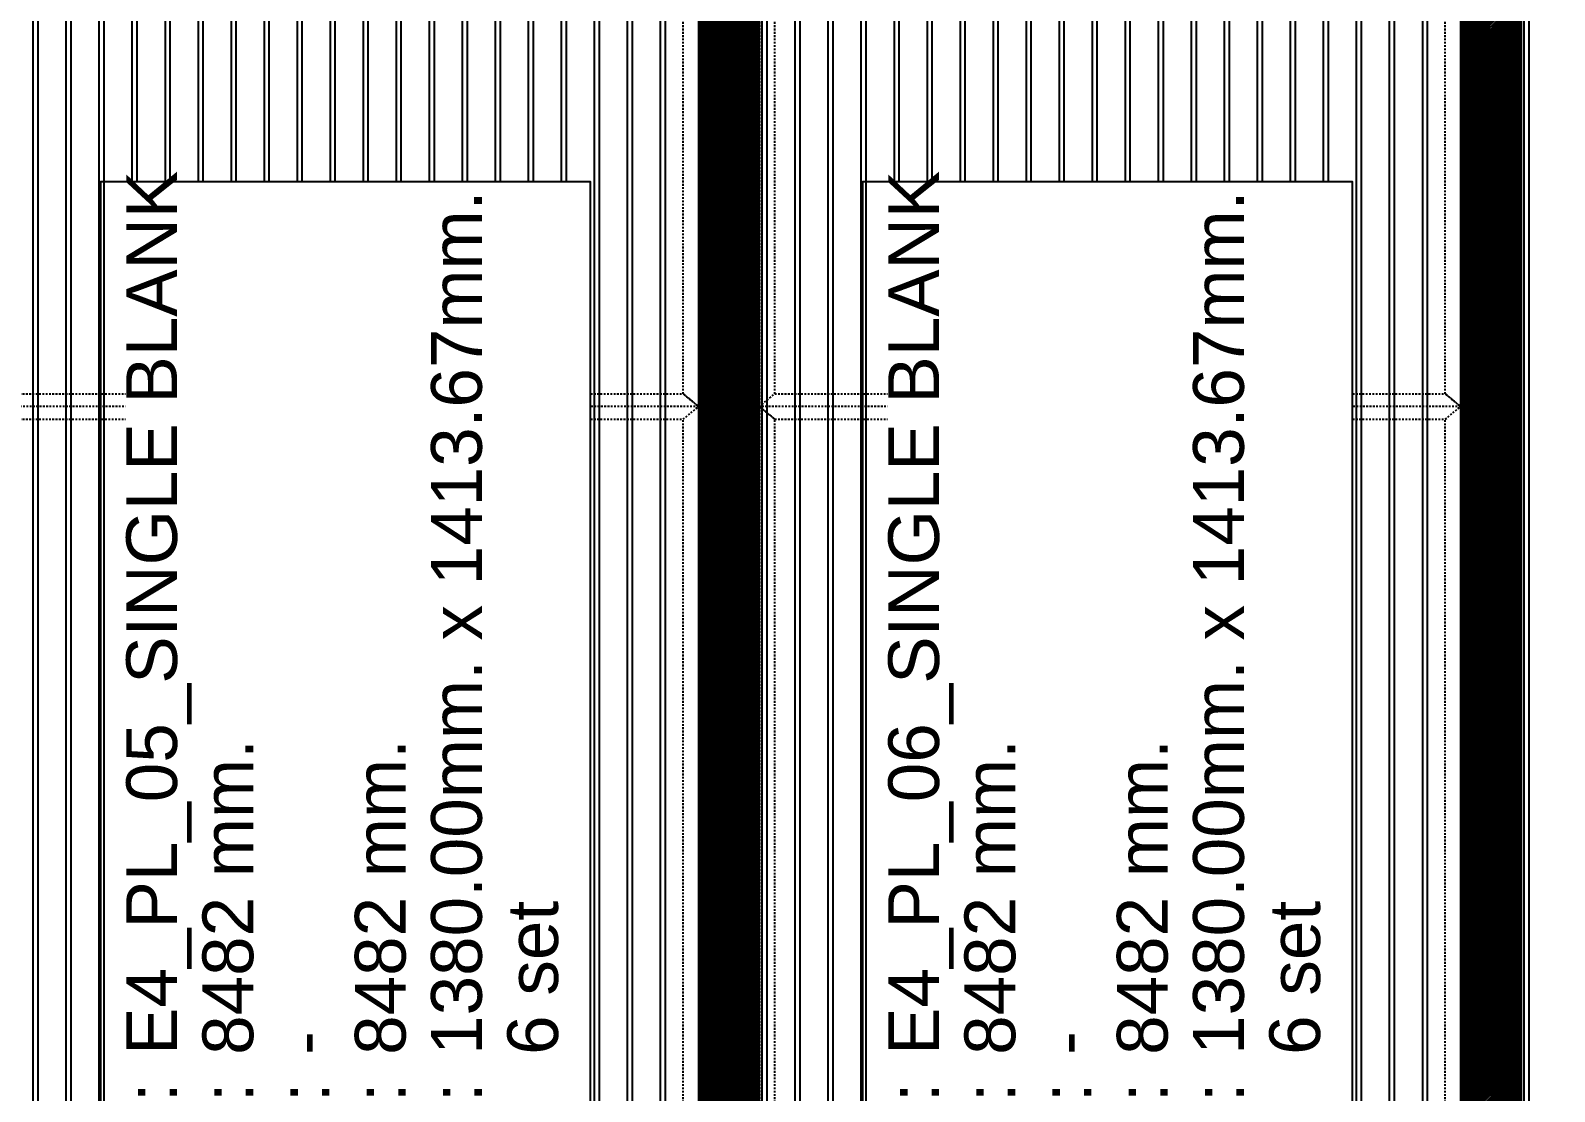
# Model space of a CAD drawing. Header units: millimetres. Extents: x 652937 to 1670132, y 1473552 to 2851037.
# Drawn here: x 824586 to 827586, y 1522765 to 1524853 of the extents above; entities that cross this region are included whole.
import ezdxf
from ezdxf.xclip import XClip

# ---------------------------------------------------------------- set-up
doc = ezdxf.new("R2010")
doc.units = ezdxf.units.MM
doc.header["$XCLIPFRAME"] = 0
for name, pattern in [('TA_HL_001.00000', [6.5, 3.55, -2.95]), ('XKITLINE00', [0]), ('XKITLINE02', [4, 2, -2])]:
    doc.linetypes.add(name, pattern=pattern)
doc.layers.add('000 - 0_HIDE_OBJ_FRAMING_DEF_SUB', color=1, linetype='Continuous', plot=False)
doc.layers.add('000 - ESTIMATE_ASPG_WIPEOUT_', color=250, linetype='Continuous', plot=False)
for name, color, linetype, true_color, plot in [('000 - ESTIMATE_ASPG_MAIN_COLOR_6', 6, 'Continuous', 0xff00ff, False), ('000 - ESTIMATE_ASPG_TEXT_COLOR_1', 1, 'Continuous', 0xff0000, False), ('000_AREA_ASPG_AREA_HATCH_', 7, 'Continuous', 0xff8700, False), ('000_AREA_ASPG_AREA_MAIN_COLOR_1', 7, 'Continuous', 0xff8700, False)]:
    doc.layers.add(name, color=color, linetype=linetype, true_color=true_color, plot=plot)
for name, color, linetype in [('010 - ASPG_EXTR_MAIN_COLOR_2', 2, 'Continuous'), ('010 - ASPG_EXTR_WIPEOUT_', 250, 'Continuous'), ('010 - ASPG_FRAMING_MAIN_COLOR_1', 3, 'Continuous'), ('010 - ASPG_FRAMING_SUB_COLOR_2', 1, 'Continuous'), ('010 - ASPG_FRAMING_SUB_COLOR_3', 251, 'Continuous')]:
    doc.layers.add(name, color=color, linetype=linetype)
for name, color, linetype, lineweight in [('A-230-M_FLOOR', 2, 'Continuous', 25), ('Bolt', 7, 'Continuous', 0), ('Part', 2, 'Continuous', 0)]:
    doc.layers.add(name, color=color, linetype=linetype, lineweight=lineweight)
doc.styles.add('_Arial', font='arial.ttf')

# ---------------------------------------------------------------- blocks, each defined once
blk = doc.blocks.new('GM_Louver Grill Vertical Z1 - Z Profile-V141-ENT 3 ELE-4 Sheet')
at = {"layer": '000 - 0_HIDE_OBJ_FRAMING_DEF_SUB'}
blk.add_line((187463.5, 105550), (187463.5, 114870), dxfattribs=at)
blk = doc.blocks.new('E4')
at = {"layer": '000 - 0_HIDE_OBJ_FRAMING_DEF_SUB'}
for points in [[(-1560166.2, 114870), (-1561666.2, 114870), (-1561666.2, 105550), (-1560166.2, 105550)], [(-1560166.2, 114870), (-1558666.2, 114870), (-1558666.2, 105550), (-1560166.2, 105550)], [(-1557166.2, 114870), (-1558666.2, 114870), (-1558666.2, 105550), (-1557166.2, 105550)], [(-1561616.2, 114820), (-1560216.2, 114820), (-1560216.2, 105600), (-1561616.2, 105600)], [(-1560116.2, 114820), (-1558716.2, 114820), (-1558716.2, 105600), (-1560116.2, 105600)], [(-1557216.2, 114820), (-1558616.2, 114820), (-1558616.2, 105600), (-1557216.2, 105600)]]:
    blk.add_lwpolyline(points, close=True, dxfattribs=at)
at = {"layer": '000 - 0_HIDE_OBJ_FRAMING_DEF_SUB', "color": 8}
for p in [(-1748929.7, 0), (-1748854.7, 0), (-1748779.7, 0), (-1748704.7, 0), (-1748629.7, 0), (-1748554.7, 0), (-1748479.7, 0), (-1748404.7, 0), (-1748329.7, 0), (-1748254.7, 0), (-1748179.7, 0), (-1748104.7, 0), (-1748029.7, 0), (-1747954.7, 0), (-1747879.7, 0), (-1747804.7, 0), (-1747729.7, 0), (-1747504.7, 0), (-1747429.7, 0), (-1747354.7, 0), (-1747279.7, 0), (-1747204.7, 0), (-1747129.7, 0), (-1747054.7, 0), (-1746979.7, 0), (-1746904.7, 0), (-1746829.7, 0), (-1746754.7, 0), (-1746679.7, 0), (-1746604.7, 0), (-1746529.7, 0), (-1746454.7, 0), (-1746379.7, 0), (-1746304.7, 0), (-1746229.7, 0), (-1746004.7, 0)]:
    blk.add_blockref('GM_Louver Grill Vertical Z1 - Z Profile-V141-ENT 3 ELE-4 Sheet', p, dxfattribs=at)
blk = doc.blocks.new('*A3459102')
at = {"layer": 'Part', "linetype": 'XKITLINE00', "lineweight": 0}
for p, q in [((616.947211, 135.830227), (616.947209, 135.830227)), ((616.947209, 135.830227), (619.147209, 135.830227)), ((616.947209, 135.730227), (616.947209, 135.830227)), ((616.947211, 135.730227), (616.947209, 135.730227)), ((616.947209, 135.730227), (619.147209, 135.730227)), ((619.147211, 135.830227), (619.147209, 135.830227)), ((619.147209, 135.730227), (619.147209, 135.830227)), ((619.147211, 135.730227), (619.147209, 135.730227))]:
    blk.add_line(p, q, dxfattribs=at)
at = {"layer": 'Part', "linetype": 'XKITLINE02', "lineweight": 0}
for p, q in [((616.947211, 135.830227), (616.947211, 135.730227)), ((619.147209, 135.830227), (619.147211, 135.830227)), ((619.147209, 135.730227), (619.147211, 135.730227)), ((619.147211, 135.830227), (619.147211, 135.730227))]:
    blk.add_line(p, q, dxfattribs=at)
blk = doc.blocks.new('*A3460103')
at = {"layer": 'Part', "linetype": 'XKITLINE02', "lineweight": 0}
for p, q in [((618.12721, 136.430227), (618.077209, 136.430227)), ((618.077209, 136.430227), (618.077209, 135.930227)), ((618.127209, 135.930227), (618.127209, 136.430227)), ((618.077209, 135.830227), (618.67721, 135.830227)), ((618.67721, 135.830227), (618.67721, 135.880227))]:
    blk.add_line(p, q, dxfattribs=at)
at = {"layer": 'Part', "linetype": 'XKITLINE00', "lineweight": 0}
for p, q in [((618.077209, 135.930227), (618.077209, 135.830227)), ((618.127209, 135.930227), (618.127209, 135.880227)), ((618.677209, 135.880227), (618.127209, 135.880227)), ((618.677209, 135.830227), (618.677209, 135.880227))]:
    blk.add_line(p, q, dxfattribs=at)
blk = doc.blocks.new('*A3462105')
at = {"layer": 'Bolt', "linetype": 'XKITLINE02', "lineweight": 0}
for p, q in [((618.07721, 136.200227), (618.01721, 136.200227)), ((618.12721, 136.300227), (618.07721, 136.300227)), ((618.20641, 136.130227), (617.77721, 136.130227)), ((618.07721, 136.060227), (618.01721, 136.060227)), ((618.12721, 135.960227), (618.07721, 135.960227))]:
    blk.add_line(p, q, dxfattribs=at)
blk = doc.blocks.new('*A3463106')
at = {"layer": 'Bolt'}
for points in [[(617.217, 135.83), (617.217, 135.73), (617.077, 135.73), (617.077, 135.83)], [(619.017, 135.83), (619.017, 135.73), (618.877, 135.73), (618.877, 135.83)]]:
    blk.add_hatch(color=256, dxfattribs=at).paths.add_polyline_path(points, flags=17)
at = {"layer": 'Bolt', "linetype": 'XKITLINE00', "lineweight": 0}
for p, q in [((617.077, 135.83), (617.077, 135.73)), ((617.147, 135.83), (617.147, 135.73)), ((617.217, 135.83), (617.217, 135.73)), ((618.877, 135.83), (618.877, 135.73)), ((618.947, 135.83), (618.947, 135.73)), ((619.017, 135.83), (619.017, 135.73))]:
    blk.add_line(p, q, dxfattribs=at)
blk = doc.blocks.new('*A3461104')
at = {"layer": 'Part', "linetype": 'XKITLINE00', "lineweight": 0}
for p, q in [((616.747209, 135.530227), (616.947209, 135.730227)), ((616.947209, 135.730227), (616.947211, 135.730227)), ((619.177211, 135.730227), (616.947209, 135.730227)), ((619.347209, 135.530227), (619.177209, 135.730227))]:
    blk.add_line(p, q, dxfattribs=at)
at = {"layer": 'Part', "linetype": 'XKITLINE02', "lineweight": 0}
for p, q in [((616.747211, 135.530227), (616.947211, 135.730227)), ((619.347211, 135.530227), (619.177211, 135.730227)), ((616.747209, 135.530227), (619.347211, 135.530227))]:
    blk.add_line(p, q, dxfattribs=at)
blk = doc.blocks.new('*A40354559')
at = {"layer": 'Part', "linetype": 'XKITLINE00', "lineweight": 0}
for p, q in [((34.121897, -79.325099), (34.121897, -79.295099)), ((34.622017, -79.325099), (34.121897, -79.325099)), ((34.621897, -79.325099), (34.621897, -79.295099)), ((34.622017, -79.325099), (34.621897, -79.325099)), ((34.622017, -79.295099), (34.622017, -79.325099))]:
    blk.add_line(p, q, dxfattribs=at)
at = {"layer": 'Part', "linetype": 'XKITLINE02', "lineweight": 0}
for p, q in [((34.622017, -79.295099), (34.121897, -79.295099)), ((34.122017, -79.325099), (34.122017, -79.295099)), ((34.621897, -79.295099), (34.622017, -79.295099))]:
    blk.add_line(p, q, dxfattribs=at)
blk = doc.blocks.new('*A40364560')
at = {"layer": 'Bolt'}
for points in [[(34.257, -79.265), (34.257, -79.295), (34.187, -79.295), (34.187, -79.265)], [(34.257, -79.295), (34.257, -79.325), (34.187, -79.325), (34.187, -79.295)], [(34.557, -79.265), (34.557, -79.295), (34.487, -79.295), (34.487, -79.265)], [(34.557, -79.295), (34.557, -79.325), (34.487, -79.325), (34.487, -79.295)]]:
    blk.add_hatch(color=256, dxfattribs=at).paths.add_polyline_path(points, flags=17)
at = {"layer": 'Bolt', "linetype": 'XKITLINE00', "lineweight": 0}
for p, q in [((34.222, -79.365), (34.222, -79.15)), ((34.522, -79.365), (34.522, -79.15)), ((34.187, -79.295), (34.187, -79.265)), ((34.187, -79.325), (34.187, -79.295)), ((34.257, -79.295), (34.257, -79.265)), ((34.257, -79.325), (34.257, -79.295)), ((34.487, -79.295), (34.487, -79.265)), ((34.487, -79.325), (34.487, -79.295)), ((34.557, -79.295), (34.557, -79.265)), ((34.557, -79.325), (34.557, -79.295))]:
    blk.add_line(p, q, dxfattribs=at)
blk = doc.blocks.new('*A40374561')
at = {"layer": 'Part', "linetype": 'XKITLINE00', "lineweight": 0}
for p, q in [((24.106897, -79.475099), (24.106897, -79.325099)), ((24.106897, -79.325099), (24.136897, -79.325099)), ((24.136897, -79.475099), (24.136897, -79.325099)), ((24.137017, -79.825099), (24.137017, -79.325099)), ((24.106987, -79.825099), (24.106897, -79.475099)), ((24.106897, -79.475099), (24.136897, -79.475099)), ((24.136897, -79.475099), (24.136987, -79.825099)), ((24.107017, -79.825099), (24.106987, -79.825099)), ((24.106987, -79.825099), (24.137017, -79.825099))]:
    blk.add_line(p, q, dxfattribs=at)
at = {"layer": 'Part', "linetype": 'XKITLINE02', "lineweight": 0}
for p, q in [((24.106897, -79.325099), (24.107017, -79.325099)), ((24.107017, -79.325099), (24.107017, -79.825099)), ((24.136897, -79.325099), (24.137017, -79.325099)), ((24.137017, -79.325099), (24.136897, -79.325099))]:
    blk.add_line(p, q, dxfattribs=at)
blk = doc.blocks.new('*A40384562')
at = {"layer": 'Part', "linetype": 'XKITLINE00', "lineweight": 0}
for p, q in [((23.871897, -79.325099), (23.871897, -79.295099)), ((24.372017, -79.325099), (23.871897, -79.325099)), ((24.371897, -79.325099), (24.371897, -79.295099)), ((24.372017, -79.325099), (24.371897, -79.325099)), ((24.372017, -79.295099), (24.372017, -79.325099))]:
    blk.add_line(p, q, dxfattribs=at)
at = {"layer": 'Part', "linetype": 'XKITLINE02', "lineweight": 0}
for p, q in [((24.372017, -79.295099), (23.871897, -79.295099)), ((23.872017, -79.325099), (23.872017, -79.295099)), ((24.371897, -79.295099), (24.372017, -79.295099))]:
    blk.add_line(p, q, dxfattribs=at)
blk = doc.blocks.new('*A40404564')
at = {"layer": 'Bolt'}
for points in [[(24.007, -79.265), (24.007, -79.295), (23.937, -79.295), (23.937, -79.265)], [(24.007, -79.295), (24.007, -79.325), (23.937, -79.325), (23.937, -79.295)], [(24.307, -79.265), (24.307, -79.295), (24.237, -79.295), (24.237, -79.265)], [(24.307, -79.295), (24.307, -79.325), (24.237, -79.325), (24.237, -79.295)]]:
    blk.add_hatch(color=256, dxfattribs=at).paths.add_polyline_path(points, flags=17)
at = {"layer": 'Bolt', "linetype": 'XKITLINE00', "lineweight": 0}
for p, q in [((23.972, -79.365), (23.972, -79.15)), ((24.272, -79.365), (24.272, -79.15)), ((23.937, -79.295), (23.937, -79.265)), ((23.937, -79.325), (23.937, -79.295)), ((24.007, -79.295), (24.007, -79.265)), ((24.007, -79.325), (24.007, -79.295)), ((24.237, -79.295), (24.237, -79.265)), ((24.237, -79.325), (24.237, -79.295)), ((24.307, -79.295), (24.307, -79.265)), ((24.307, -79.325), (24.307, -79.295))]:
    blk.add_line(p, q, dxfattribs=at)
blk = doc.blocks.new('*A45225046')
at = {"layer": 'Part', "linetype": 'XKITLINE00', "lineweight": 0}
for p, q in [((22.466934, -78.970099), (35.997054, -78.970099)), ((22.466934, -78.970099), (22.466934, -79.295099)), ((35.99706, -78.970099), (35.997054, -78.970099)), ((35.997054, -78.970099), (35.997054, -79.295099)), ((35.997144, -78.970099), (35.997139, -78.970099)), ((35.997139, -78.970099), (35.997139, -79.265099)), ((22.466934, -79.295099), (35.997054, -79.295099)), ((35.997144, -79.265099), (35.997144, -79.295099))]:
    blk.add_line(p, q, dxfattribs=at)
at = {"layer": 'Part', "linetype": 'XKITLINE02', "lineweight": 0}
for p, q in [((22.466939, -79.265099), (22.466939, -78.970099)), ((22.467018, -79.265099), (22.467018, -78.970099)), ((22.467024, -79.295099), (22.467024, -78.970099)), ((35.997054, -78.970099), (35.997144, -78.970099)), ((35.99706, -79.265099), (35.99706, -78.970099)), ((35.997144, -78.970099), (35.997144, -79.265099)), ((22.466939, -79.265099), (35.997139, -79.265099)), ((35.997054, -79.295099), (35.997144, -79.295099)), ((35.997054, -79.295099), (35.997144, -79.295099)), ((35.997139, -79.265099), (35.99706, -79.265099))]:
    blk.add_line(p, q, dxfattribs=at)
blk = doc.blocks.new('*A45295053')
at = {"layer": 'Part', "linetype": 'XKITLINE00', "lineweight": 0}
for p, q in [((34.356897, -79.475099), (34.356897, -79.325099)), ((34.356897, -79.325099), (34.386897, -79.325099)), ((34.386897, -79.475099), (34.386897, -79.325099)), ((34.387017, -79.825099), (34.387017, -79.325099)), ((34.356987, -79.825099), (34.356897, -79.475099)), ((34.356897, -79.475099), (34.386897, -79.475099)), ((34.386897, -79.475099), (34.386987, -79.825099)), ((34.357017, -79.825099), (34.356987, -79.825099)), ((34.356987, -79.825099), (34.387017, -79.825099))]:
    blk.add_line(p, q, dxfattribs=at)
at = {"layer": 'Part', "linetype": 'XKITLINE02', "lineweight": 0}
for p, q in [((34.356897, -79.325099), (34.357017, -79.325099)), ((34.357017, -79.325099), (34.357017, -79.825099)), ((34.386897, -79.325099), (34.387017, -79.325099)), ((34.387017, -79.325099), (34.386897, -79.325099))]:
    blk.add_line(p, q, dxfattribs=at)
blk = doc.blocks.new('W-1-PP18-ST_ENT3_REV02_20260413-214324_PP18_ENT3_SE_ELE4-1')
at = {"layer": 'A-230-M_FLOOR', "color": 4, "lineweight": 9}
for points in [[(1915, 102450), (1915, 114420), (2165, 114420), (2165, 102450)], [(4915, 103500), (4915, 114420), (5165, 114420), (5165, 103500)]]:
    blk.add_lwpolyline(points, dxfattribs=at)
at = {"layer": 'Part', "linetype": 'XKITLINE02', "lineweight": 0}
for p, q in [((2462, 113780), (2462, 110735)), ((2462, 113780), (2462, 110735)), ((2468, 113780), (2468, 110735)), ((2468, 113780), (2468, 110735)), ((4612, 113780), (4612, 110735)), ((4612, 113780), (4612, 110735)), ((4618, 113780), (4618, 110735)), ((4618, 113780), (4618, 110735)), ((2515, 110735), (2515, 110735)), ((2515, 110735), (2515, 110735)), ((4665, 110735), (4665, 110735)), ((4665, 110735), (4665, 110735))]:
    blk.add_line(p, q, dxfattribs=at)
at = {"layer": 'Part', "linetype": 'XKITLINE00', "lineweight": 0}
for points in [[(2515, 110735), (2515, 113780), (2415, 113780), (2415, 110735)], [(4665, 110735), (4665, 113780), (4565, 113780), (4565, 110735)]]:
    blk.add_lwpolyline(points, close=True, dxfattribs=at)
blk.add_blockref('E4', (1563456.2, 0))
at = {"lineweight": 0}
for name, p, xscale, yscale, zscale in [('*A45225046', (-2309.4, 127339), 200, 200, 200), ('*A40384562', (-2359.4, 127339), 200, 200, 200), ('*A40404564', (-2359.4, 127339), 200, 200, 200), ('*A40354559', (-2259.4, 127339), 200, 200, 200), ('*A40364560', (-2259.4, 127339), 200, 200, 200), ('*A40374561', (-2359.4, 127339), 200, 200, 200), ('*A45295053', (-2259.4, 127339), 200, 200, 200), ('*A3462105', (-59339.7, 97142), 100, 100, 100), ('*A3460103', (-59339.7, 97142), 100, 100, 100), ('*A3462105', (-57189.7, 97142), 100, 100, 100), ('*A3460103', (-57189.7, 97142), 100, 100, 100), ('*A3461104', (-59341.2, 97142), 100, 100, 100), ('*A3459102', (-59339.7, 97142), 100, 100, 100), ('*A3463106', (-59339.7, 97142), 100, 100, 100), ('*A3461104', (-57191.2, 97142), 100, 100, 100), ('*A3459102', (-57189.7, 97142), 100, 100, 100), ('*A3463106', (-57189.7, 97142), 100, 100, 100)]:
    blk.add_blockref(name, p, dxfattribs=dict(at, xscale=xscale, yscale=yscale, zscale=zscale))
blk = doc.blocks.new('*A40214545')
at = {"layer": 'Part', "linetype": 'XKITLINE00', "lineweight": 0}
for p, q in [((21.121892, -99.720099), (21.121892, -83.220099)), ((22.371892, -83.220099), (21.121892, -83.220099)), ((22.371892, -99.720099), (22.371892, -83.220099)), ((22.372293, -86.220099), (22.372293, -97.720099)), ((22.371892, -99.720099), (21.121892, -99.720099))]:
    blk.add_line(p, q, dxfattribs=at)
at = {"layer": 'Part', "linetype": 'XKITLINE02', "lineweight": 0}
for p, q in [((21.122293, -99.720099), (21.122293, -83.220099)), ((22.372293, -83.220099), (22.371892, -83.220099)), ((22.372293, -83.220099), (22.372293, -86.220099)), ((22.372293, -97.720099), (22.372293, -99.720099)), ((22.372293, -99.720099), (22.371892, -99.720099))]:
    blk.add_line(p, q, dxfattribs=at)
blk = doc.blocks.new('*A44765000')
at = {"layer": 'Part', "linetype": 'XKITLINE00', "lineweight": 0}
blk.add_line((-7.628107, -83.220099), (44.365166, -83.220099), dxfattribs=at)
blk = doc.blocks.new('*A45245048')
at = {"layer": 'Part', "linetype": 'XKITLINE00', "lineweight": 0}
for p, q in [((21.121892, -83.220099), (21.121892, -64.620099)), ((21.121892, -64.620099), (22.371892, -64.620099)), ((22.371892, -83.220099), (22.371892, -64.620099)), ((22.372293, -67.620099), (22.372293, -83.220099)), ((22.371892, -83.220099), (21.121892, -83.220099))]:
    blk.add_line(p, q, dxfattribs=at)
at = {"layer": 'Part', "linetype": 'XKITLINE02', "lineweight": 0}
for p, q in [((21.122293, -83.220099), (21.122293, -64.620099)), ((22.371892, -64.620099), (22.372293, -64.620099)), ((22.371892, -64.620099), (22.372293, -64.620099)), ((22.372293, -64.620099), (22.372293, -67.620099)), ((22.372293, -83.220099), (22.371892, -83.220099)), ((22.371892, -83.220099), (22.372293, -83.220099))]:
    blk.add_line(p, q, dxfattribs=at)
blk = doc.blocks.new('*A45265050')
at = {"layer": 'Part', "linetype": 'XKITLINE00', "lineweight": 0}
for p, q in [((23.872022, -67.820099), (23.87203, -67.820099)), ((23.872022, -67.820099), (23.872022, -71.470099)), ((23.872022, -67.820099), (24.37203, -67.820099)), ((24.372022, -67.820099), (24.372022, -71.470099)), ((24.372114, -67.820099), (24.372114, -71.470099)), ((24.372122, -67.820099), (24.372114, -67.820099)), ((23.872022, -71.825099), (23.872022, -78.970099)), ((24.372022, -71.795099), (24.372022, -78.970099)), ((24.372114, -71.795099), (24.372114, -78.970099)), ((23.872022, -79.325099), (23.872022, -83.020099)), ((24.372022, -79.295099), (24.372022, -83.020099)), ((24.372114, -79.295099), (24.372114, -83.020099)), ((23.872022, -83.020099), (23.87203, -83.020099)), ((23.872022, -83.020099), (24.37203, -83.020099)), ((24.372114, -83.020099), (24.372122, -83.020099))]:
    blk.add_line(p, q, dxfattribs=at)
at = {"layer": 'Part', "linetype": 'XKITLINE02', "lineweight": 0}
for p, q in [((23.87203, -67.820099), (23.87203, -83.020099)), ((23.872114, -83.020099), (23.872114, -67.820099)), ((23.872114, -67.820099), (23.872122, -67.820099)), ((23.872122, -67.820099), (23.872122, -83.020099)), ((24.10703, -67.820099), (24.10703, -83.020099)), ((24.107114, -67.820099), (24.107114, -83.020099)), ((24.13703, -67.820099), (24.13703, -83.020099)), ((24.137114, -67.820099), (24.137114, -83.020099)), ((24.37203, -67.820099), (24.37203, -83.020099)), ((24.37203, -67.820099), (24.372114, -67.820099)), ((24.37203, -67.820099), (24.372122, -67.820099)), ((24.372122, -83.020099), (24.372122, -67.820099)), ((23.872022, -71.470099), (23.872022, -71.825099)), ((24.372022, -71.470099), (24.372022, -71.795099)), ((24.372114, -71.470099), (24.372114, -71.795099)), ((23.872022, -78.970099), (23.872022, -79.325099)), ((24.372022, -78.970099), (24.372022, -79.295099)), ((24.372114, -78.970099), (24.372114, -79.295099)), ((23.872122, -83.020099), (23.872114, -83.020099)), ((24.37203, -83.020099), (24.372114, -83.020099)), ((24.37203, -83.020099), (24.372122, -83.020099))]:
    blk.add_line(p, q, dxfattribs=at)
blk = doc.blocks.new('*A45275051')
at = {"layer": 'Part', "linetype": 'XKITLINE00', "lineweight": 0}
for p, q in [((34.122022, -67.820099), (34.12203, -67.820099)), ((34.122022, -67.820099), (34.122022, -71.470099)), ((34.122022, -67.820099), (34.62203, -67.820099)), ((34.622022, -67.820099), (34.622022, -71.470099)), ((34.622114, -67.820099), (34.622114, -71.470099)), ((34.622122, -67.820099), (34.622114, -67.820099)), ((34.122022, -71.825099), (34.122022, -78.970099)), ((34.622022, -71.795099), (34.622022, -78.970099)), ((34.622114, -71.795099), (34.622114, -78.970099)), ((34.122022, -79.325099), (34.122022, -83.020099)), ((34.622022, -79.295099), (34.622022, -83.020099)), ((34.622114, -79.295099), (34.622114, -83.020099)), ((34.122022, -83.020099), (34.12203, -83.020099)), ((34.122022, -83.020099), (34.62203, -83.020099)), ((34.622114, -83.020099), (34.622122, -83.020099))]:
    blk.add_line(p, q, dxfattribs=at)
at = {"layer": 'Part', "linetype": 'XKITLINE02', "lineweight": 0}
for p, q in [((34.12203, -67.820099), (34.12203, -83.020099)), ((34.122114, -83.020099), (34.122114, -67.820099)), ((34.122114, -67.820099), (34.122122, -67.820099)), ((34.122122, -67.820099), (34.122122, -83.020099)), ((34.35703, -67.820099), (34.35703, -83.020099)), ((34.357114, -67.820099), (34.357114, -83.020099)), ((34.38703, -67.820099), (34.38703, -83.020099)), ((34.387114, -67.820099), (34.387114, -83.020099)), ((34.62203, -67.820099), (34.62203, -83.020099)), ((34.62203, -67.820099), (34.622114, -67.820099)), ((34.62203, -67.820099), (34.622122, -67.820099)), ((34.622122, -83.020099), (34.622122, -67.820099)), ((34.122022, -71.470099), (34.122022, -71.825099)), ((34.622022, -71.470099), (34.622022, -71.795099)), ((34.622114, -71.470099), (34.622114, -71.795099)), ((34.122022, -78.970099), (34.122022, -79.325099)), ((34.622022, -78.970099), (34.622022, -79.295099)), ((34.622114, -78.970099), (34.622114, -79.295099)), ((34.122122, -83.020099), (34.122114, -83.020099)), ((34.62203, -83.020099), (34.622114, -83.020099)), ((34.62203, -83.020099), (34.622122, -83.020099))]:
    blk.add_line(p, q, dxfattribs=at)
blk = doc.blocks.new('*A46625186')
at = {"layer": 'Part', "linetype": 'XKITLINE02', "lineweight": 0}
for p, q in [((34.357102, -82.770099), (34.332042, -82.770099)), ((34.332042, -82.770099), (34.332042, -83.020099)), ((34.332102, -83.045099), (34.332102, -82.770099)), ((34.357042, -82.770099), (34.357042, -83.020099)), ((34.357102, -82.770099), (34.357102, -83.020099)), ((34.057042, -83.070099), (34.357102, -83.070099)), ((34.057102, -83.045099), (34.057102, -83.070099)), ((34.332042, -83.045099), (34.332102, -83.045099)), ((34.332042, -83.045099), (34.332102, -83.045099))]:
    blk.add_line(p, q, dxfattribs=at)
at = {"layer": 'Part', "linetype": 'XKITLINE00', "lineweight": 0}
for p, q in [((34.057042, -83.045099), (34.057042, -83.070099)), ((34.057042, -83.045099), (34.332042, -83.045099)), ((34.332042, -83.020099), (34.332042, -83.045099)), ((34.357042, -83.020099), (34.357042, -83.070099)), ((34.357102, -83.020099), (34.357102, -83.070099))]:
    blk.add_line(p, q, dxfattribs=at)
blk = doc.blocks.new('*A46635187')
at = {"layer": 'Part', "linetype": 'XKITLINE00', "lineweight": 0}
for p, q in [((33.822017, -83.070099), (34.922127, -83.070099)), ((33.822017, -83.120099), (33.822017, -83.070099)), ((34.922017, -83.120099), (34.922017, -83.070099)), ((34.922127, -83.070099), (34.922127, -83.120099)), ((34.922017, -83.120099), (33.822017, -83.120099))]:
    blk.add_line(p, q, dxfattribs=at)
at = {"layer": 'Part', "linetype": 'XKITLINE02', "lineweight": 0}
for p, q in [((33.822127, -83.120099), (33.822127, -83.070099)), ((34.922127, -83.120099), (34.922017, -83.120099)), ((34.922127, -83.120099), (34.922017, -83.120099))]:
    blk.add_line(p, q, dxfattribs=at)
blk = doc.blocks.new('*A46675191')
at = {"layer": 'Part', "linetype": 'XKITLINE00', "lineweight": 0}
for p, q in [((33.721997, -83.220099), (33.822017, -83.120099)), ((33.822017, -83.120099), (34.922017, -83.120099)), ((34.922017, -83.120099), (35.021997, -83.220099)), ((34.922127, -83.120099), (35.022147, -83.220099))]:
    blk.add_line(p, q, dxfattribs=at)
at = {"layer": 'Part', "linetype": 'XKITLINE02', "lineweight": 0}
for p, q in [((35.022147, -83.220099), (33.721997, -83.220099)), ((33.822127, -83.120099), (33.722147, -83.220099)), ((33.822017, -83.120099), (33.822127, -83.120099)), ((34.922017, -83.120099), (34.922127, -83.120099)), ((34.922127, -83.120099), (34.922017, -83.120099)), ((35.022147, -83.220099), (35.021997, -83.220099))]:
    blk.add_line(p, q, dxfattribs=at)
blk = doc.blocks.new('*A46685192')
at = {"layer": 'Bolt', "linetype": 'XKITLINE02', "lineweight": 0}
for p, q in [((34.426672, -82.895099), (34.212072, -82.895099)), ((34.357053, -82.930099), (34.332053, -82.930099)), ((34.357092, -82.860099), (34.332092, -82.860099)), ((34.387065, -82.930099), (34.357065, -82.930099)), ((34.387079, -82.860099), (34.357079, -82.860099))]:
    blk.add_line(p, q, dxfattribs=at)
blk = doc.blocks.new('*A46695193')
at = {"layer": 'Bolt'}
for points in [[(33.937, -83.12), (33.937, -83.07), (34.007, -83.07), (34.007, -83.12)], [(34.737, -83.12), (34.737, -83.07), (34.807, -83.07), (34.807, -83.12)]]:
    blk.add_hatch(color=256, dxfattribs=at).paths.add_polyline_path(points, flags=17)
at = {"layer": 'Bolt', "linetype": 'XKITLINE00', "lineweight": 0}
for p, q in [((33.937, -83.12), (33.937, -83.07)), ((33.972, -83.12), (33.972, -83.07)), ((34.007, -83.12), (34.007, -83.07)), ((34.737, -83.12), (34.737, -83.07)), ((34.772, -83.12), (34.772, -83.07)), ((34.807, -83.12), (34.807, -83.07))]:
    blk.add_line(p, q, dxfattribs=at)
blk = doc.blocks.new('*A46755199')
at = {"layer": 'Bolt'}
for points in [[(23.687, -83.12), (23.687, -83.07), (23.757, -83.07), (23.757, -83.12)], [(24.487, -83.12), (24.487, -83.07), (24.557, -83.07), (24.557, -83.12)]]:
    blk.add_hatch(color=256, dxfattribs=at).paths.add_polyline_path(points, flags=17)
at = {"layer": 'Bolt', "linetype": 'XKITLINE00', "lineweight": 0}
for p, q in [((23.687, -83.12), (23.687, -83.07)), ((23.722, -83.12), (23.722, -83.07)), ((23.757, -83.12), (23.757, -83.07)), ((24.487, -83.12), (24.487, -83.07)), ((24.522, -83.12), (24.522, -83.07)), ((24.557, -83.12), (24.557, -83.07))]:
    blk.add_line(p, q, dxfattribs=at)
blk = doc.blocks.new('*A46765200')
at = {"layer": 'Bolt', "linetype": 'XKITLINE02', "lineweight": 0}
for p, q in [((24.176672, -82.895099), (23.962072, -82.895099)), ((24.107053, -82.930099), (24.082053, -82.930099)), ((24.107092, -82.860099), (24.082092, -82.860099)), ((24.137065, -82.930099), (24.107065, -82.930099)), ((24.137079, -82.860099), (24.107079, -82.860099))]:
    blk.add_line(p, q, dxfattribs=at)
blk = doc.blocks.new('*A46775201')
at = {"layer": 'Part', "linetype": 'XKITLINE00', "lineweight": 0}
for p, q in [((23.471997, -83.220099), (23.572017, -83.120099)), ((23.572017, -83.120099), (24.672017, -83.120099)), ((24.672017, -83.120099), (24.771997, -83.220099)), ((24.672127, -83.120099), (24.772147, -83.220099))]:
    blk.add_line(p, q, dxfattribs=at)
at = {"layer": 'Part', "linetype": 'XKITLINE02', "lineweight": 0}
for p, q in [((24.772147, -83.220099), (23.471997, -83.220099)), ((23.572127, -83.120099), (23.472147, -83.220099)), ((23.572017, -83.120099), (23.572127, -83.120099)), ((24.672017, -83.120099), (24.672127, -83.120099)), ((24.672127, -83.120099), (24.672017, -83.120099)), ((24.772147, -83.220099), (24.771997, -83.220099))]:
    blk.add_line(p, q, dxfattribs=at)
blk = doc.blocks.new('*A46785202')
at = {"layer": 'Part', "linetype": 'XKITLINE02', "lineweight": 0}
for p, q in [((24.107102, -82.770099), (24.082042, -82.770099)), ((24.082042, -82.770099), (24.082042, -83.020099)), ((24.082102, -83.045099), (24.082102, -82.770099)), ((24.107042, -82.770099), (24.107042, -83.020099)), ((24.107102, -82.770099), (24.107102, -83.020099)), ((23.807042, -83.070099), (24.107102, -83.070099)), ((23.807102, -83.045099), (23.807102, -83.070099)), ((24.082042, -83.045099), (24.082102, -83.045099)), ((24.082042, -83.045099), (24.082102, -83.045099))]:
    blk.add_line(p, q, dxfattribs=at)
at = {"layer": 'Part', "linetype": 'XKITLINE00', "lineweight": 0}
for p, q in [((23.807042, -83.045099), (23.807042, -83.070099)), ((23.807042, -83.045099), (24.082042, -83.045099)), ((24.082042, -83.020099), (24.082042, -83.045099)), ((24.107042, -83.020099), (24.107042, -83.070099)), ((24.107102, -83.020099), (24.107102, -83.070099))]:
    blk.add_line(p, q, dxfattribs=at)
blk = doc.blocks.new('*A46795203')
at = {"layer": 'Part', "linetype": 'XKITLINE00', "lineweight": 0}
for p, q in [((23.572017, -83.070099), (24.672127, -83.070099)), ((23.572017, -83.120099), (23.572017, -83.070099)), ((24.672017, -83.120099), (24.672017, -83.070099)), ((24.672127, -83.070099), (24.672127, -83.120099)), ((24.672017, -83.120099), (23.572017, -83.120099))]:
    blk.add_line(p, q, dxfattribs=at)
at = {"layer": 'Part', "linetype": 'XKITLINE02', "lineweight": 0}
for p, q in [((23.572127, -83.120099), (23.572127, -83.070099)), ((24.672127, -83.120099), (24.672017, -83.120099)), ((24.672127, -83.120099), (24.672017, -83.120099))]:
    blk.add_line(p, q, dxfattribs=at)
blk = doc.blocks.new('W-1-PP18-ST_ENT3_REV02_20260413-214457_PP18_ENT3_SE_ELE4-2')
at = {"lineweight": 0, "xscale": 200, "yscale": 200, "zscale": 200}
for name in ['*A45245048', '*A45265050', '*A45275051', '*A45225046', '*A40404564', '*A40364560', '*A40384562', '*A40354559', '*A40374561', '*A45295053', '*A46785202', '*A46765200', '*A46625186', '*A46685192', '*A46775201', '*A46795203', '*A46755199', '*A46675191', '*A46635187', '*A46695193', '*A44765000', '*A40214545']:
    blk.add_blockref(name, (-2309.3778, 127344.0198), dxfattribs=at)
blk = doc.blocks.new('*U6719')
blk.add_wipeout([(50, 0), (1664, 0), (1664, 8482), (50, 8482)]).dxf.layer = '010 - ASPG_EXTR_WIPEOUT_'
at = {"layer": '010 - ASPG_FRAMING_SUB_COLOR_2'}
blk.add_lwpolyline([(50, 0), (1664, 0), (1664, 8482), (50, 8482)], close=True, dxfattribs=at)
blk.add_wipeout([(-50, 0), (50, 0), (50, 8482), (-50, 8482)]).dxf.layer = '010 - ASPG_EXTR_WIPEOUT_'
at = {"layer": '010 - ASPG_EXTR_MAIN_COLOR_2'}
blk.add_lwpolyline([(64.8, 0), (75, 0), (75, 8482), (64.8, 8482)], close=True, dxfattribs=at)
at = {"layer": '010 - ASPG_FRAMING_MAIN_COLOR_1'}
for points in [[(-50, 0), (-40, 0), (-40, 8482), (-50, 8482)], [(40, 0), (50, 0), (50, 8482), (40, 8482)]]:
    blk.add_lwpolyline(points, close=True, dxfattribs=at)
at = {"layer": '010 - ASPG_FRAMING_SUB_COLOR_2'}
blk.add_lwpolyline([(-50, 0), (50, 0), (50, 8482), (-50, 8482)], close=True, dxfattribs=at)
blk = doc.blocks.new('*U6720')
blk.add_wipeout([(50, 0), (1450, 0), (1450, 8482), (50, 8482)]).dxf.layer = '010 - ASPG_EXTR_WIPEOUT_'
at = {"layer": '010 - ASPG_EXTR_MAIN_COLOR_2'}
for points in [[(129.8, 0), (140, 0), (140, 8482), (129.8, 8482)], [(194.8, 0), (205, 0), (205, 8482), (194.8, 8482)], [(259.8, 0), (270, 0), (270, 8482), (259.8, 8482)], [(324.8, 0), (335, 0), (335, 8482), (324.8, 8482)], [(389.8, 0), (400, 0), (400, 8482), (389.8, 8482)], [(454.8, 0), (465, 0), (465, 8482), (454.8, 8482)], [(519.8, 0), (530, 0), (530, 8482), (519.8, 8482)], [(584.8, 0), (595, 0), (595, 8482), (584.8, 8482)], [(649.8, 0), (660, 0), (660, 8482), (649.8, 8482)], [(714.8, 0), (725, 0), (725, 8482), (714.8, 8482)], [(779.8, 0), (790, 0), (790, 8482), (779.8, 8482)], [(844.8, 0), (855, 0), (855, 8482), (844.8, 8482)], [(909.8, 0), (920, 0), (920, 8482), (909.8, 8482)], [(974.8, 0), (985, 0), (985, 8482), (974.8, 8482)], [(1039.8, 0), (1050, 0), (1050, 8482), (1039.8, 8482)], [(1104.8, 0), (1115, 0), (1115, 8482), (1104.8, 8482)], [(1169.8, 0), (1180, 0), (1180, 8482), (1169.8, 8482)], [(1234.8, 0), (1245, 0), (1245, 8482), (1234.8, 8482)], [(1299.8, 0), (1310, 0), (1310, 8482), (1299.8, 8482)], [(1364.8, 0), (1375, 0), (1375, 8482), (1364.8, 8482)]]:
    blk.add_lwpolyline(points, close=True, dxfattribs=at)
at = {"layer": '010 - ASPG_FRAMING_SUB_COLOR_2'}
blk.add_lwpolyline([(50, 0), (1450, 0), (1450, 8482), (50, 8482)], close=True, dxfattribs=at)
for points in [[(-50, 0), (50, 0), (50, 8482), (-50, 8482)], [(1450, 0), (1550, 0), (1550, 8482), (1450, 8482)]]:
    blk.add_wipeout(points).dxf.layer = '010 - ASPG_EXTR_WIPEOUT_'
at = {"layer": '010 - ASPG_EXTR_MAIN_COLOR_2'}
blk.add_lwpolyline([(64.8, 0), (75, 0), (75, 8482), (64.8, 8482)], close=True, dxfattribs=at)
at = {"layer": '010 - ASPG_FRAMING_MAIN_COLOR_1'}
for points in [[(-50, 0), (-40, 0), (-40, 8482), (-50, 8482)], [(40, 0), (50, 0), (50, 8482), (40, 8482)], [(1450, 0), (1460, 0), (1460, 8482), (1450, 8482)], [(1540, 0), (1550, 0), (1550, 8482), (1540, 8482)]]:
    blk.add_lwpolyline(points, close=True, dxfattribs=at)
at = {"layer": '010 - ASPG_FRAMING_SUB_COLOR_2'}
for points in [[(-50, 0), (50, 0), (50, 8482), (-50, 8482)], [(1450, 0), (1550, 0), (1550, 8482), (1450, 8482)]]:
    blk.add_lwpolyline(points, close=True, dxfattribs=at)
blk = doc.blocks.new('*U8802')
at = {"layer": '010 - ASPG_FRAMING_SUB_COLOR_3', "linetype": 'ByBlock'}
for points in [[(0, 0), (0, 1380), (25, 1350), (25, 30), (0, 0)], [(1413.7, 1380), (0, 1380), (25, 1350), (1388.7, 1350)], [(1413.7, 0), (1413.7, 1380), (1388.7, 1350), (1388.7, 30), (1413.7, 0)], [(25, 30), (1388.7, 30), (1413.7, 0), (0, 0), (25, 30)]]:
    blk.add_lwpolyline(points, close=True, dxfattribs=at)
blk = doc.blocks.new('A$Cd3cf6656')
blk.add_wipeout([(-964.7, -457.4), (1855.6, -457.4), (1855.6, 457.4), (-964.7, 457.4)]).dxf.layer = '000 - ESTIMATE_ASPG_WIPEOUT_'
at = {"layer": '000 - ESTIMATE_ASPG_MAIN_COLOR_6'}
blk.add_lwpolyline([(-964.7, -457.4), (1855.6, -457.4), (1855.6, 507.4), (-964.7, 507.4)], close=True, dxfattribs=at)
at = {"layer": '000 - ESTIMATE_ASPG_TEXT_COLOR_1', "style": '_Arial'}
for s, p in [('LV TYPE', (-914.7, 356.5)), (':', (45, 356.5)), ('LV SINGLE-H', (-914.7, 206.5)), (':', (45, 206.5)), ('LV DOUBLE-H', (-914.7, 56.5)), (':', (45, 56.5)), ('VV_TRIM', (-914.7, -93.5)), (':', (45, -93.5)), ('F W x H x set', (-914.7, -243.5)), (':', (45, -243.5))]:
    blk.add_text(s, height=100, dxfattribs=at).set_placement(p)
for tag, p in [('LV_TYPE_VAL', (138.1, 356.5)), ('LV_SIN-H_VAL', (138.1, 206.5)), ('LV_DOU-H_VAL', (138.1, 56.5)), ('V-TRIM_VAL', (138.1, -93.5)), ('FRAME_VAL', (138.1, -243.5)), ('FRAME_SET', (138.1, -393.5))]:
    blk.add_attdef(tag, p, '', height=100, dxfattribs=at)
blk = doc.blocks.new('*U8821')
at = {"layer": '000_AREA_ASPG_AREA_HATCH_', "transparency": 33554539}
h = blk.add_hatch(dxfattribs=at)
h.set_pattern_fill('ANSI31', color=256)
h.set_pattern_definition([(45, (-24.4354, 8456.1105), (-2.245064, 2.245064), [])])
h.paths.add_polyline_path([(-60, 0), (60, 0), (60, 8482), (-60, 8482)])
at = {"layer": '000_AREA_ASPG_AREA_MAIN_COLOR_1'}
blk.add_lwpolyline([(-60, 0), (60, 0), (60, 8482), (-60, 8482)], close=True, dxfattribs=at)

msp = doc.modelspace()

# ---------------------------------------------------------------- block references
at = {"color": 6}
ref = msp.add_blockref('W-1-PP18-ST_ENT3_REV02_20260413-214324_PP18_ENT3_SE_ELE4-1', (822670.5264, 1412070.4203), dxfattribs=at)
XClip(ref).set_block_clipping_path([(-8921.6742467015, 100922), (26429.9241350386, 117178.2602934372)])

# ---------------------------------------------------------------- next in the draw order: block references
ref = msp.add_blockref('W-1-PP18-ST_ENT3_REV02_20260413-214457_PP18_ENT3_SE_ELE4-2', (822670.5264, 1412070.4203), dxfattribs=at)
XClip(ref).set_block_clipping_path([(-8921.6742467015, 100922), (26429.9241350386, 117178.2602934372)])

# ---------------------------------------------------------------- next in the draw order: block references
msp.add_blockref('*U6719', (827460.5264, 1518458.4203))

# ---------------------------------------------------------------- next in the draw order: block references
msp.add_blockref('*U6720', (825960.5264, 1518458.4203))

# ---------------------------------------------------------------- next in the draw order: block references
for name, p in [('*U6720', (824460.5264, 1518458.4203)), ('*U8821', (827460.5264, 1518458.4203))]:
    msp.add_blockref(name, p)

# ---------------------------------------------------------------- next in the draw order: block references
msp.add_blockref('*U8821', (825960.5264, 1518458.4203))
at = {"linetype": 'TA_HL_001.00000', "rotation": 90}
for p in [(825900.5264, 1524113.087), (827400.5264, 1524113.087), (825900.5264, 1522699.4203), (827400.5264, 1522699.4203)]:
    msp.add_blockref('*U8802', p, dxfattribs=at)

# ---------------------------------------------------------------- next in the draw order: block references
at = {"rotation": 90}
for p, values in [((825230.5264, 1522699.4203), {'LV_TYPE_VAL': 'E4_PL_05_SINGLE BLANK', 'LV_SIN-H_VAL': '8482 mm. ', 'LV_DOU-H_VAL': '-', 'V-TRIM_VAL': '8482 mm.', 'FRAME_VAL': '1380.00mm. x 1413.67mm.', 'FRAME_SET': '6 set'}), ((826730.5264, 1522699.4203), {'LV_TYPE_VAL': 'E4_PL_06_SINGLE BLANK', 'LV_SIN-H_VAL': '8482 mm. ', 'LV_DOU-H_VAL': '-', 'V-TRIM_VAL': '8482 mm.', 'FRAME_VAL': '1380.00mm. x 1413.67mm.', 'FRAME_SET': '6 set'})]:
    msp.add_blockref('A$Cd3cf6656', p, dxfattribs=at).add_auto_attribs(values)

doc.saveas('drawing.dxf')
